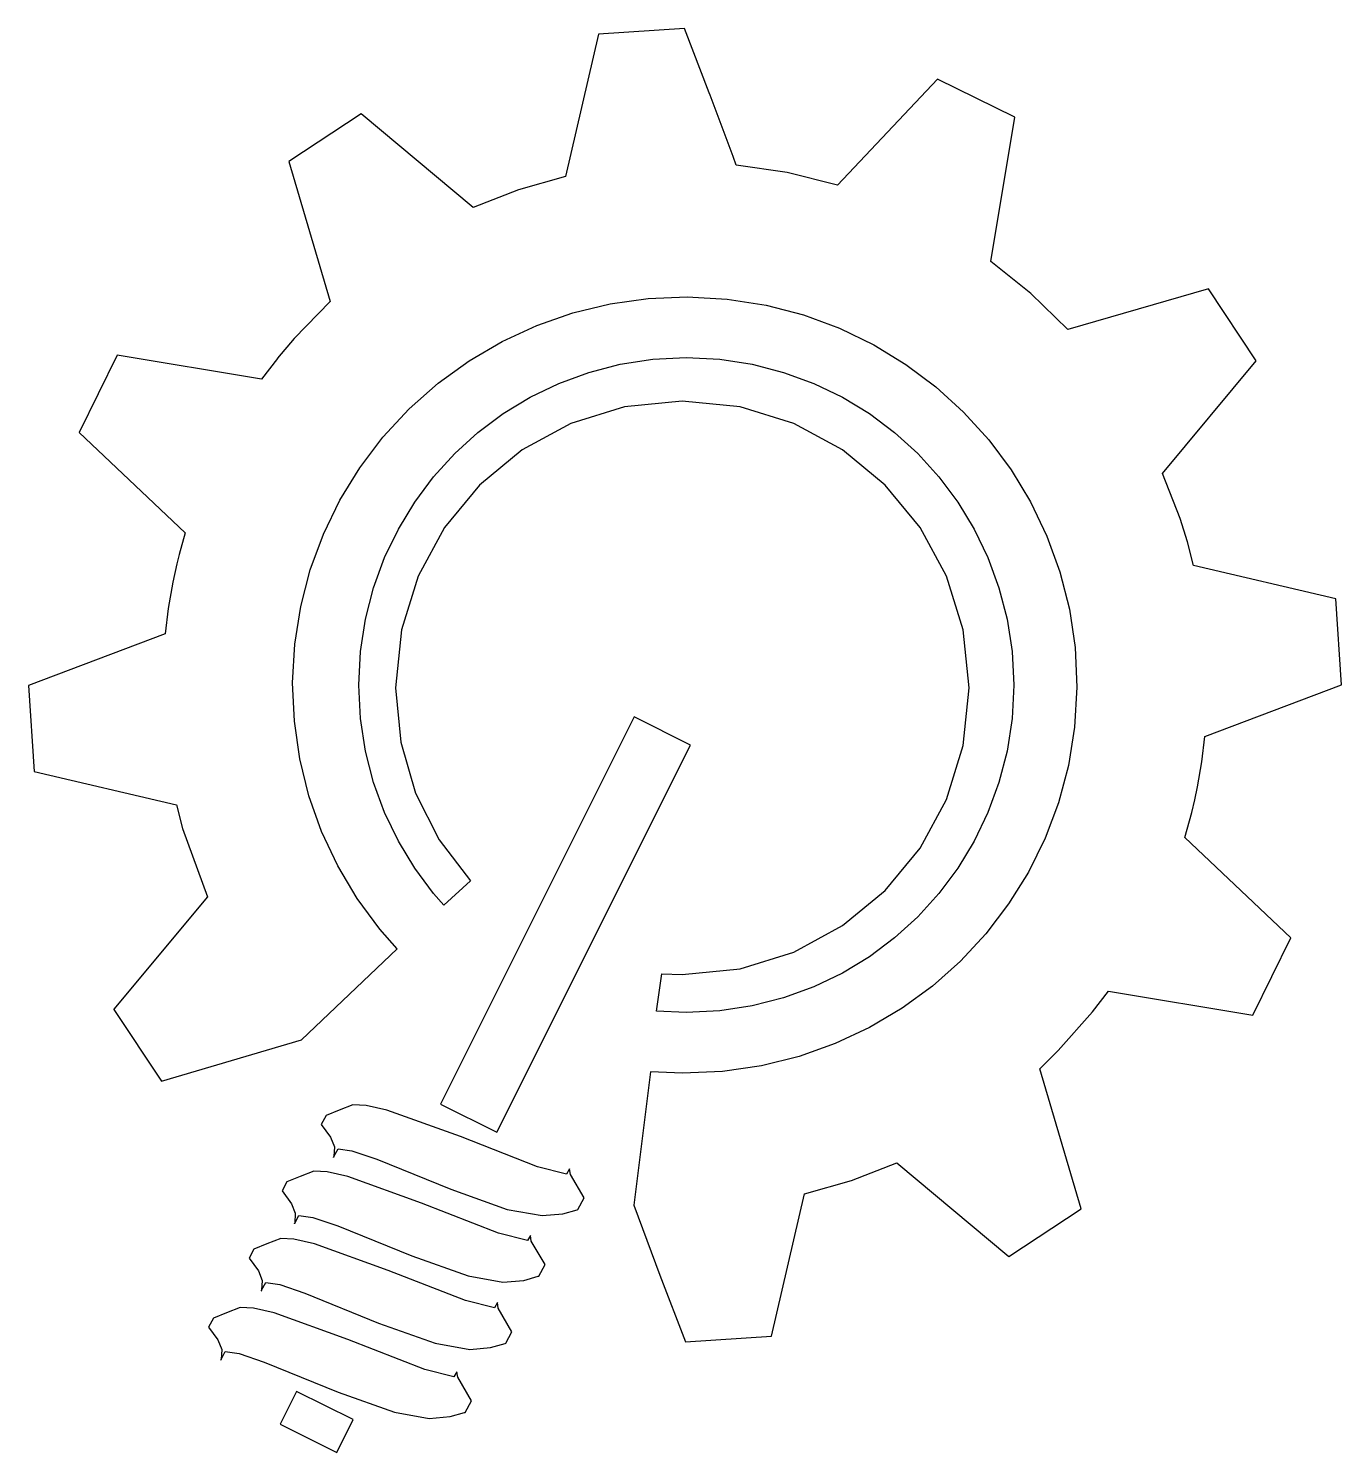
# Model space of a CAD drawing. Extents: x -108 to 108, y -105 to 130.
import ezdxf

# ---------------------------------------------------------------- set-up
doc = ezdxf.new("R2010")
doc.units = 0
for name, color, linetype in [('gear', 7, 'CONTINUOUS'), ('inner', 7, 'CONTINUOUS'), ('nova-labs_logo', 7, 'CONTINUOUS'), ('threads', 7, 'CONTINUOUS')]:
    doc.layers.add(name, color=color, linetype=linetype)

msp = doc.modelspace()

# ---------------------------------------------------------------- linework, layer by layer
at = {"layer": 'gear', "color": 7}
msp.add_lwpolyline([(64.523736, 21.168317), (64.151071, 14.635512), (63.134555, 8.295291), (61.506833, 2.179582), (59.300546, -3.679687), (56.548345, -9.250587), (53.282868, -14.501164), (49.536763, -19.399489), (45.342672, -23.913634), (40.733241, -28.011644), (35.741115, -31.661618), (30.398934, -34.8316), (24.739349, -37.489663), (18.795, -39.603851), (12.598533, -41.142264), (6.182592, -42.072945), (-0.42018, -42.363966), (-5.675693, -42.119768), (-8.431449, -64.09367), (-4.129331, -75.592787), (0.062, -86.568027), (14.23606, -85.630723), (19.696068, -62.190983), (27.395113, -60.003701), (34.862977, -57.116939), (53.338831, -72.504092), (65.252027, -64.672437), (58.413207, -41.619271), (61.446325, -38.641086), (67.127293, -32.271086), (69.719251, -28.82404), (93.489749, -32.794757), (99.77724, -20.054757), (82.293904, -3.564257), (83.452117, 0.572169), (83.948544, 2.668003), (84.38967, 4.763662), (85.106627, 8.900575), (85.602719, 13.091577), (108.104871, 21.585042), (107.167584, 35.759433), (83.727486, 41.218779), (82.734967, 45.134609), (81.521852, 48.940641), (78.65377, 56.386345), (94.041308, 74.889981), (86.209708, 86.747613), (63.018352, 80.07383), (56.92727, 86.000457), (50.360687, 91.242224), (54.331751, 115.013051), (41.591402, 121.300214), (25.100916, 103.816878), (16.802796, 105.896831), (8.445394, 107.126484), (7.921189, 108.560194), (4.143269, 118.653057), (3.977904, 119.039016), (-0.048393, 129.628307), (-14.222452, 128.690685), (-19.68246, 105.251247), (-27.384108, 103.064925), (-34.84937, 100.176872), (-53.325224, 115.564377), (-65.238087, 107.732712), (-58.399269, 84.679234), (-64.355702, 78.613001), (-67.113322, 75.358624), (-67.11339, 75.303392), (-69.705647, 71.883984), (-93.476144, 75.854721), (-99.763635, 63.114701), (-82.280299, 46.623885), (-83.272817, 43.039108), (-83.659111, 41.495266), (-84.348514, 38.461487), (-85.09282, 34.160021), (-85.589576, 29.968676), (-108.091395, 21.474575), (-107.153778, 7.300515), (-83.714341, 1.840826), (-82.721525, -2.047571), (-78.640362, -13.326067), (-94.027867, -31.802252), (-94.027933, -31.857154), (-86.196297, -43.687332), (-63.142523, -36.876305), (-47.367267, -21.878379), (-50.218108, -18.661441), (-53.961372, -13.592755), (-57.170273, -8.210643), (-59.827534, -2.557146), (-61.915868, 3.325699), (-63.417997, 9.395931), (-64.316633, 15.611511), (-64.5945, 21.930426), (-64.240547, 28.245612), (-63.267114, 34.450137), (-61.691981, 40.502201), (-59.532942, 46.359997), (-56.807778, 51.981717), (-53.534283, 57.325556), (-49.730237, 62.349711), (-45.413435, 67.012372), (-40.652532, 71.230103), (-35.532623, 74.935929), (-30.09615, 78.112737), (-24.385546, 80.74342), (-18.44325, 82.810868), (-12.311699, 84.297973), (-6.033331, 85.187622), (0.349418, 85.46271), (6.948215, 85.093772), (13.352491, 84.087421), (19.529989, 82.475978), (25.448452, 80.29176), (31.07562, 77.567081), (36.379241, 74.334265), (41.327052, 70.625624), (45.886798, 66.473481), (50.026222, 61.91015), (53.713065, 56.96795), (56.915072, 51.6792), (59.59998, 46.076218), (61.735541, 40.191322), (63.289489, 34.056828), (64.22957, 27.705058), (64.523527, 21.168318), (64.523527, 21.168318)], dxfattribs=at)
at = {"layer": 'inner', "color": 7}
for points in [[(54.131067, 21.531232), (53.85271, 16.018718), (53.035703, 10.665456), (51.70715, 5.498514), (49.894149, 0.545038), (47.623804, -4.167906), (44.92321, -8.613223), (41.819473, -12.763795), (38.339694, -16.592527), (34.510969, -20.072301), (30.360403, -23.176049), (25.915093, -25.876624), (21.202143, -28.146987), (16.248653, -29.959965), (11.081722, -31.288518), (5.728452, -32.105525), (0.215944, -32.383893), (-4.669244, -32.136745), (-3.833879, -25.996666), (-0.434314, -26.119697), (9.080255, -25.16053), (17.942131, -22.40963), (25.961476, -18.056811), (32.948454, -12.29199), (38.71323, -5.305006), (43.065962, 2.714251), (45.816814, 11.575967), (46.775952, 21.090225), (45.816814, 30.605091), (43.065962, 39.467098), (38.71323, 47.48646), (32.948454, 54.473376), (25.961476, 60.238038), (17.942131, 64.590651), (9.080255, 67.341405), (-0.434314, 68.300501), (-9.948706, 67.341405), (-18.81053, 64.590651), (-26.829917, 60.238038), (-33.816999, 54.473376), (-39.581907, 47.48646), (-43.934774, 39.467098), (-46.685732, 30.605091), (-47.64491, 21.090225), (-46.796378, 12.134608), (-44.355851, 3.744988), (-40.48093, -3.921367), (-35.329217, -10.707056), (-39.677221, -14.679352), (-41.387586, -12.763795), (-44.491323, -8.613223), (-47.191917, -4.167906), (-49.462261, 0.545038), (-51.275263, 5.498514), (-52.603815, 10.665456), (-53.420822, 16.018718), (-53.69918, 21.531232), (-53.42082, 27.043746), (-52.603813, 32.397008), (-51.27526, 37.563937), (-49.462259, 42.517426), (-47.191911, 47.230375), (-44.49132, 51.675685), (-41.387583, 55.826251), (-37.907801, 59.654973), (-34.079077, 63.134755), (-29.92851, 66.238489), (-25.483202, 68.939081), (-20.770252, 71.209428), (-15.816762, 73.022427), (-10.649832, 74.350979), (-5.296563, 75.167986), (0.215944, 75.446344), (5.728451, 75.167986), (11.08172, 74.350979), (16.24865, 73.022427), (21.20214, 71.209428), (25.91509, 68.939081), (30.360398, 66.238489), (34.510964, 63.134755), (38.339689, 59.654973), (41.81947, 55.826251), (44.923207, 51.675685), (47.623799, 47.230375), (49.894146, 42.517426), (51.707148, 37.563937), (53.0357, 32.397008), (53.852707, 27.043746), (54.131067, 21.531232)], [(0.925446, 11.666428), (-8.379619, 16.32574), (-40.275801, -47.427254), (-30.970405, -52.082598)], [(-54.639467, -99.391051), (-63.948834, -94.734384), (-66.653865, -100.142467), (-57.344503, -104.799795)]]:
    msp.add_lwpolyline(points, close=True, dxfattribs=at)
at = {"layer": 'nova-labs_logo', "color": 7}
for points in [[(-57.811591, -56.079727), (-57.880382, -56.209042)], [(-64.249035, -67.022233), (-64.315512, -67.145925)], [(-69.697666, -78.093888), (-69.765796, -78.223203)], [(-76.368606, -89.460123), (-76.435082, -89.586461)]]:
    msp.add_lwpolyline(points, dxfattribs=at)
for points in [[(-57.880382, -56.209042), (-57.880382, -56.209042), (-57.849624, -56.156787), (-57.811591, -56.079727)], [(-64.315512, -67.145925), (-64.315512, -67.145925), (-64.286739, -67.09797), (-64.249035, -67.022233)], [(-69.765796, -78.223203), (-69.765796, -78.223203), (-69.734708, -78.170947), (-69.697666, -78.093888)], [(-76.435082, -89.586461), (-76.435082, -89.586461), (-76.40664, -89.536191), (-76.368606, -89.460123)]]:
    msp.add_open_spline(points, degree=3, dxfattribs=at)
at = {"layer": 'threads', "color": 7}
for points in [[(-16.599165, -62.8994), (-18.868628, -59.041034), (-18.999928, -58.113087), (-19.491391, -58.961394), (-24.272123, -57.752381), (-36.952899, -52.801577), (-49.082206, -48.43402), (-52.494905, -47.666491), (-54.674855, -47.553937), (-56.942191, -48.426347), (-59.095547, -49.316353), (-59.887644, -50.784446), (-58.347996, -52.8841), (-57.715333, -54.453926), (-57.811657, -56.079764), (-57.127378, -54.80942), (-54.827456, -55.137636), (-50.72008, -56.530535), (-38.549659, -61.465358), (-29.258583, -64.774846), (-23.534266, -65.808414), (-20.118087, -65.514039), (-17.751425, -64.839775), (-17.631701, -64.808686)], [(-25.43552, -69.052153), (-25.931945, -69.908741), (-30.709989, -68.701077), (-43.393783, -63.755856), (-55.52077, -59.382399), (-58.933236, -58.613044), (-61.113302, -58.499273), (-63.381075, -59.370678), (-65.533786, -60.26071), (-66.325882, -61.728804), (-64.784793, -63.834966), (-64.152949, -65.40511), (-64.249895, -67.022137), (-63.563963, -65.760392), (-61.264805, -66.086756), (-57.157821, -67.478094), (-44.990544, -72.407731), (-35.698443, -75.718277), (-29.972175, -76.752507), (-26.554785, -76.457708), (-24.189333, -75.781169), (-24.070601, -75.749736), (-23.038065, -73.841773), (-25.302898, -69.981131)], [(-30.888683, -80.122505), (-31.37816, -80.977109), (-36.159636, -79.77), (-48.841652, -74.820599), (-60.971155, -70.454497), (-64.383973, -69.686174), (-66.563941, -69.572324), (-68.830666, -70.442247), (-70.981988, -71.332385), (-71.776397, -72.800822), (-70.238152, -74.899497), (-69.604377, -76.467789), (-69.697764, -78.093812), (-69.016134, -76.824817), (-66.716212, -77.153853), (-62.608833, -78.547546), (-50.438415, -83.47975), (-41.142351, -86.792915), (-35.415371, -87.826113), (-31.997957, -87.528907), (-29.630587, -86.850859), (-29.518472, -86.81977), (-28.487918, -84.919083), (-30.754653, -81.054209)], [(-37.555255, -91.490698), (-38.050028, -92.343662), (-42.826046, -91.135363), (-55.506575, -86.188792), (-67.63653, -81.819463), (-71.049219, -81.051351), (-73.229028, -80.938427), (-75.495957, -81.810494), (-77.649221, -82.700578), (-78.442971, -84.167375), (-76.901918, -86.2724), (-76.270329, -87.842094), (-76.369299, -89.460021), (-75.680721, -88.195313), (-73.381029, -88.523793), (-69.274002, -89.916348), (-57.105648, -94.844636), (-47.817249, -98.152933), (-42.092819, -99.188724), (-38.675657, -98.896888), (-36.309067, -98.22236), (-36.185044, -98.189631), (-35.152838, -96.283625), (-37.422013, -92.420709)]]:
    msp.add_lwpolyline(points, close=True, dxfattribs=at)

doc.saveas('drawing.dxf')
